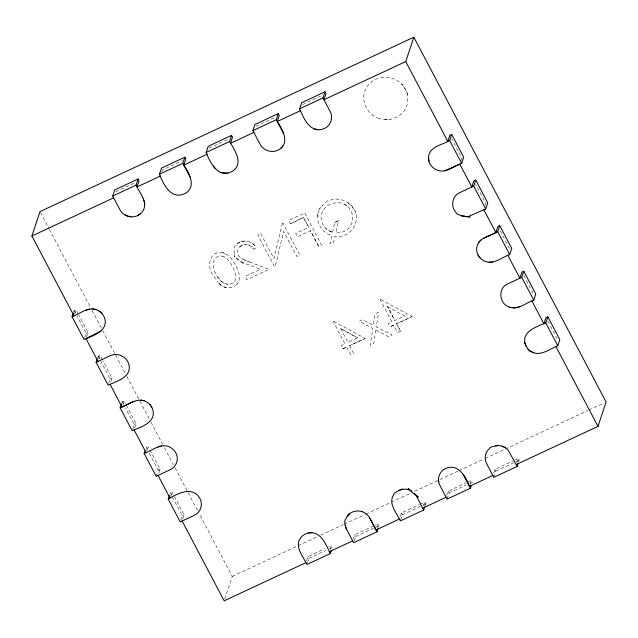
<?xml version="1.0" encoding="UTF-8"?>
<svg xmlns="http://www.w3.org/2000/svg" width="638" height="638" viewBox="0 0 638 638"><rect width="100%" height="100%" fill="white"/><g stroke="black" fill="none" stroke-linecap="round" stroke-linejoin="round"><path stroke-width="0.48" stroke-dasharray="3.19 2.39" d="M317.62 216.593C318.801 204.886 316.448 225.078 319.869 225.828C322.381 230.581 326.704 234.098 331.832 235.653L329.974 244.011L333.634 242.296L334.99 236.243C351.307 239.298 363.939 217.837 351.458 205.739C346.235 199.949 337.526 197.613 330.221 200.165C326.568 198.514 314.965 215.564 321.241 206.433M375.838 329.998L373.756 343.619L370.263 345.254L372.823 328.418L359.234 321.305L362.727 319.678L373.31 325.252L375.032 313.936L378.525 312.309L376.308 326.823L392.083 335.046L388.574 336.704L375.822 330.029M332.558 232.376L334.783 222.359L338.451 220.652L335.716 232.934C362.001 233.404 355.733 194.582 329.942 204.248C323.737 207.007 319.678 214.432 321.448 220.963C322.517 224.927 325.045 228.388 328.578 230.597C339.185 235.183 327.047 230.43 325.795 228.46M73.529 312.317L74.112 310.562L75.986 309.693L78.291 314.079M74.534 314.048L75.986 309.693M84.679 337.741L86.13 333.363L76.887 315.826M86.553 336.848L87.996 332.494L78.753 314.957M97.566 357.918L98.148 356.163L100.014 355.294L102.327 359.68M98.858 358.779L100.014 355.294M161.853 171.67L162.435 169.931L182.205 160.712M108.707 383.342L110.159 378.972L100.916 361.427M110.876 381.58L112.033 378.095L102.79 360.558M121.595 403.519L122.177 401.773L124.051 400.895L125.431 403.527M122.887 404.38L124.051 400.895M132.744 428.943L134.195 424.573L125.415 407.905M134.618 428.05L136.061 423.696L125.893 404.404M146.636 450.851L148.08 446.504L146.214 447.374L147.601 450.005M225.126 253.406L222.821 252.68L227.91 255.048L230.98 258.023L235.558 265.129C237.783 269.786 240.351 275.09 239.011 280.425C239.433 282.259 233.141 288.137 237.232 284.014M223.938 256.699C212.869 252.704 210.396 267.218 216.258 274.117C220.19 287.188 239.465 288.376 235.255 272.506L230.709 263.103L226.825 258.414L223.954 256.667M217.805 276.78L221.737 281.533L224.68 283.591M221.234 285.433L218.052 282.546L221.234 285.433L226.37 287.802L231.307 287.746L235.637 285.625M156.19 476.299L158.224 470.174L148.056 450.883M158.942 472.782L160.098 469.305L148.08 446.504M234.401 254.682C236.299 262.96 231.881 246.077 235.908 245.215C241.204 238.572 252.616 240.231 256.221 247.823L253.286 249.195C250.519 243.469 241.403 242.863 238.261 248.589C234.305 255.694 243.541 260.822 249.474 262.043L241.156 258.39M224.042 287.068L226.386 287.77M239.944 242.161L237.527 243.628M226.37 284.229L228.157 284.468M241.204 241.619L245.04 240.973L247.616 241.22M239.864 246.611L241.826 245.367L245.893 244.49M236.499 258.35C254.099 270.065 236.467 260.471 235.079 256.229M247.688 244.761L249.386 245.375M252.305 243.341L254.426 245.223M252.752 248.413L253.286 249.195M170.665 496.452L172.108 492.105L170.242 492.975L182.261 515.775L180.514 521.023M182.683 519.252L184.127 514.906L172.108 492.105M290.513 223.667L303.521 217.574L308.704 227.391L303.521 217.574L290.513 223.667L288.799 220.365L304.733 212.925L321.544 244.88L318.609 246.252L310.427 230.669L297.412 236.762L295.697 233.46L308.704 227.391M318.609 246.252L310.427 230.669M334.775 222.391L338.451 220.652M344.4 204.399L347.543 206.417M348.029 202.756L351.45 205.771L355.502 212.55M407.435 94.512C408.145 91.824 396.038 76.074 405.489 89.232C408.001 94.272 408.487 100.206 406.885 105.493C403.24 116.698 389.882 122.233 379.068 118.469M224.783 598.93L232.264 576.433L199.295 513.869M384.754 119.617L390.504 119.322M333.897 321.424L365.135 338.443L349.616 345.676L365.119 338.467M340.58 328.546L357.639 337.853L340.58 328.546L347.877 342.439L357.639 337.853M342.909 348.811L346.681 347.048L342.893 348.842L341.178 345.533L344.951 343.778L333.299 321.704L333.905 321.4M349.616 345.676L353.484 353.077L350.565 354.417M380.862 299.517L412.1 316.528L396.581 323.769L412.092 316.56M387.545 306.663L404.612 315.946L394.85 320.523L387.545 306.663L394.858 320.491M306.511 560.906L307.963 556.559L325.037 548.592M307.468 562.756L308.92 558.378L307.963 556.559M393.646 325.133L389.866 326.927L393.646 325.133L397.522 332.534L400.465 331.13L396.581 323.769L400.457 331.162M330.165 549.135L331.329 545.657L328.634 546.91M460.963 160.688L461.832 158.08L451.664 138.789M353.245 539.102L354.688 534.756L374.458 525.529M354.194 540.952L355.653 536.582L354.688 534.756M376.899 527.331L378.055 523.854L375.359 525.114M485.287 205.42L485.869 203.681L475.701 184.39M378.438 527.427L379.02 525.68L378.055 523.854M400.265 516.437L401.422 512.952L419.397 504.57M400.64 520.026L402.379 514.778L401.422 512.952M423.624 505.535L424.788 502.05L420.29 504.148M425.163 505.623L425.745 503.876L424.788 502.05M446.704 495.503L448.147 491.148L466.123 482.767M447.079 499.099L449.112 492.975L448.147 491.148M470.07 484.601L471.514 480.247L467.024 482.344M493.724 472.83L494.881 469.353L512.848 460.963M493.804 477.296L495.838 471.171L494.881 469.353M516.796 462.797L518.247 458.451L513.75 460.548M518.622 462.024L519.204 460.269L518.247 458.451M318.123 213.004L319.359 209.527M115.701 191.735L135.471 182.508M209.16 148.128L228.93 138.909M255.894 126.332L274.763 117.528M302.619 104.528L322.389 95.301M86.13 333.363L87.996 332.494M110.159 378.972L112.033 378.095M380.87 299.485L380.264 299.796L391.923 321.863L388.151 323.625L389.866 326.927M134.195 424.573L136.061 423.696M158.224 470.174L160.098 469.305M182.261 515.775L184.127 514.906M232.264 576.433L297.276 546.104M298.185 545.681L317.142 536.829M320.755 535.146L343.332 524.611M344.233 524.197L365 514.507M365.909 514.084L411.055 493.022M414.668 491.332L458.012 471.115M458.913 470.692L484.194 458.897M485.103 458.475L588.037 410.449M588.946 410.027L604.298 402.865M308.92 558.378L325.994 550.411M329.591 548.736L332.286 547.476L331.329 545.657M355.653 536.582L373.629 528.192M374.522 527.778L379.02 525.68M402.379 514.778L422.149 505.551M423.05 505.136L425.745 503.876M449.112 492.975L466.187 485.008M469.783 483.333L472.479 482.073L471.514 480.247M495.838 471.171L519.204 460.269M222.829 252.648C209.679 249.881 206.154 267.298 213.339 275.464L218.036 282.578M249.49 262.011L269.124 269.34L246.898 279.707L245.183 276.406L260.408 269.3L242.895 262.657M379.06 118.493C365.997 114.481 359.186 97.797 367.225 86.409C375.04 74.718 393.128 74.375 402.195 84.607M500.192 230.868L509.898 249.283M523.766 275.592L533.934 294.892M547.795 321.201L557.963 340.493M346.681 347.048L350.549 354.449M40.473 212.494L48.831 228.356M49.293 229.233L91.553 309.43M92.016 310.307L102.232 329.694M102.702 330.58L126.38 375.519M126.85 376.396L139.387 400.193M139.85 401.071L150.528 421.343M150.999 422.22L162.602 444.255M164.46 447.78L173.289 464.52M175.147 468.045L187.684 491.834M188.146 492.719L198.825 512.984M74.112 310.562L76.424 314.949M98.148 356.163L100.453 360.55M122.177 401.773L123.565 404.404M282.315 223.388L273.933 258.629L260.703 233.468L257.752 234.872L274.579 266.796L275.257 266.453L283.607 231.323L296.806 256.42L299.748 255.025L282.929 223.101L282.315 223.388"/><path stroke-width="0.96" d="M138.103 179.007L136.069 185.132C139.523 193.035 148.654 202.413 142.641 211.409C140.719 214.057 137.688 216.027 134.379 216.689C128.756 217.694 122.544 214.711 119.912 209.711L112.703 196.033L114.744 189.909L138.103 179.007L139.068 180.833L137.042 186.926L160.409 176.024M428.529 157.458C429.39 167.02 427.891 155.353 429.143 154.229C432.117 145.791 442.892 144.682 449.654 140.527L451.688 134.411L449.822 135.28L447.788 141.373L405.736 61.567L413.839 37.195L40.003 211.609L31.9 235.98L73.96 315.786M471.315 485.574L470.437 488.198L447.079 499.099L439.877 485.382C436.591 479.441 439.231 471.346 445.547 468.539C458.068 462.853 465.828 476.706 469.488 486.339L492.855 475.438M72.078 316.687C79.79 313.984 87.406 306.758 96.123 309.597C100.421 311.177 103.866 314.749 104.943 319.231C107.655 331.417 92.518 335.875 84.096 339.488L72.078 316.687L73.242 313.186M86.098 310.148L89.336 309.095M92.741 308.951L96.123 309.597M124.482 214.687L127.592 216.146L130.965 216.832M99.217 311.129L101.841 313.298M137.609 215.668L140.432 213.834M143.279 198.817L144.435 201.951L144.73 205.213M100.932 331.146L85.971 338.587L97.989 361.387M96.107 362.288L110.135 355.717C117.416 352.192 127.281 356.746 128.98 364.832C131.755 376.986 116.642 381.468 108.125 385.089L96.107 362.288L97.271 358.795M159.436 174.23L161.47 168.113L184.837 157.211L185.794 159.029L183.768 165.122C189.717 173.313 196.823 187.955 184.334 193.864C170.88 199.734 163.456 184.398 159.436 174.23L182.803 163.328L184.837 157.211M190.02 176.981L182.803 163.328M110.007 384.188L122.017 406.988C129.634 403.599 138.948 396.669 147.282 402.331C150.034 404.205 152.211 407.108 153.008 410.441C155.696 422.699 140.655 427.165 132.162 430.69L120.143 407.889L121.308 404.396M231.562 135.408L229.528 141.532C234.329 149.364 243.317 162.204 233.883 170.258C219.927 180.339 210.325 163.886 206.162 152.426L208.203 146.309L231.562 135.408L232.527 137.234L230.501 143.319L253.868 132.425M134.163 401.35L120.143 407.889M213.371 166.111L215.333 168.847M140.815 400.122L144.188 400.808M221.043 172.579L227.838 173.081M149.898 404.54L151.86 407.275M144.172 453.498C151.828 450.795 159.612 443.546 168.225 446.409C172.563 448.004 175.96 451.497 177.037 456.042C178.313 461.37 175.322 467.502 170.218 469.728L156.19 476.299L144.172 453.498L145.049 450.875M252.895 130.631L254.929 124.506L278.296 113.604L279.253 115.43L277.227 121.523C283.049 129.713 290.513 144.036 277.793 150.257C271.525 153.232 263.342 150.377 260.105 144.308L252.895 130.631L276.262 119.729L278.296 113.604M158.2 446.927L161.43 445.898M283.471 133.406L276.262 119.729M280.616 148.463L282.833 146.006M168.209 499.099C177.372 493.501 192.748 485.558 199.925 498.477C203.275 504.546 200.396 512.665 194.255 515.329L180.219 521.9L168.209 499.099L169.373 495.598M325.021 91.8L322.988 97.925L330.197 111.61C333.522 117.48 330.644 125.83 324.535 128.429C310.826 134.546 303.712 118.7 299.621 108.827L301.662 102.702L325.021 91.8L325.986 93.627L323.96 99.719L405.736 61.567M314.502 128.972L317.876 129.658M308.593 532.921C320.89 530.688 326.106 544.884 330.253 553.601L306.886 564.502C303.377 556.751 294.373 546.957 300.323 538.193C302.962 534.477 307.492 532.475 312.006 532.746M428.808 160.752C430.1 166.39 435.283 170.625 441.01 171.04C448.618 171.383 454.774 165.601 461.665 163.328L463.706 157.211L451.688 134.411M330.253 553.601L331.417 550.1M347.04 516.421C354.305 508.015 342.622 520.871 344.967 522.586C344.073 523.926 348.627 534.883 345.262 525.856M362.097 511.652C357.838 510.217 352.766 511.038 349.265 513.965M461.657 215.987C483.708 218.068 455.771 217.008 455.947 212.287C450.332 206.592 452.175 195.794 459.663 192.676L473.683 186.129L475.717 180.012L473.851 180.881L471.825 186.974L459.807 164.173L444.423 170.896M346.418 528.99L353.619 542.699L376.978 531.797L369.769 518.12C368.142 515.057 365.375 512.824 362.113 511.62M376.978 531.797L378.143 528.304M468.451 216.497L485.701 208.937L487.735 202.812L475.717 180.012M478.66 242.528C482.759 237.001 490.207 235.916 495.854 232.575L497.879 226.482L499.753 225.613L511.772 248.413L509.73 254.538C502.018 257.226 494.402 264.435 485.693 261.588C481.427 260.001 477.926 256.452 476.873 251.962C475.892 247.751 477.527 242.974 480.885 240.047M398.806 490.367C409.588 486.666 392.609 492.073 393.782 494.594C387.673 503.597 396.86 512.904 400.345 520.903L423.712 510.001L424.876 506.5M478.021 255.128L479.983 257.864M483.7 238.277L497.712 231.738L499.753 225.613M411.941 491.316C397.634 480.358 428.672 506.373 414.548 493.549M489.067 262.274L492.496 262.066M438.426 478.986L438.721 482.248M507.872 255.375L519.89 278.176L521.916 272.083L523.782 271.214L535.8 294.014L533.767 300.139C526.087 302.811 518.351 310.084 509.738 307.165M533.767 300.139L521.748 277.339L523.782 271.214M513.096 307.875L516.525 307.668L519.755 306.647M463.228 474.512L470.437 488.198M526.095 346.298C521.98 335.891 528.112 352.479 530.656 351.299C539.82 357.296 549.462 349.098 557.795 345.74L559.837 339.615L547.819 316.815L545.945 317.692L543.919 323.785L531.909 300.976M495.495 445.739C506.755 444.917 489.466 445.739 489.458 448.53C485.095 452.159 483.987 458.682 486.603 463.587L493.804 477.296L517.171 466.394L518.04 463.77M528.041 349.098L530.664 351.275L533.767 352.766M505.4 447.716L502.297 446.217L505.4 447.716L508.015 449.918L517.171 466.394M557.795 345.74L545.777 322.94L547.819 316.815M516.214 464.544L597.997 426.391L606.1 402.02L413.839 37.195M112.703 196.033L136.069 185.132M206.162 152.426L229.528 141.532M299.621 108.827L322.988 97.925M31.9 235.98L113.676 197.828M183.768 165.122L207.135 154.221M277.227 121.523L300.594 110.621M521.748 277.339L507.728 283.878C497.512 288.049 499.107 304.422 509.722 307.197M545.777 322.94C537.26 326.473 522.219 331.042 524.93 343.196M305.937 562.652L224.161 600.805L182.101 520.999M329.304 551.75L352.662 540.849M399.396 519.045L376.029 529.947L369.785 518.088M422.755 508.143L446.121 497.241M402.036 489.346L405.465 489.139L408.838 489.825M498.916 445.563L502.297 446.217M449.654 140.527L461.665 163.328M473.683 186.129L485.701 208.937M497.712 231.738L509.73 254.538M483.843 209.774L495.854 232.575M555.937 346.586L597.997 426.391M416.51 496.284L423.712 510.001M134.036 429.789L146.054 452.589M158.072 475.398L170.083 498.198"/></g></svg>
